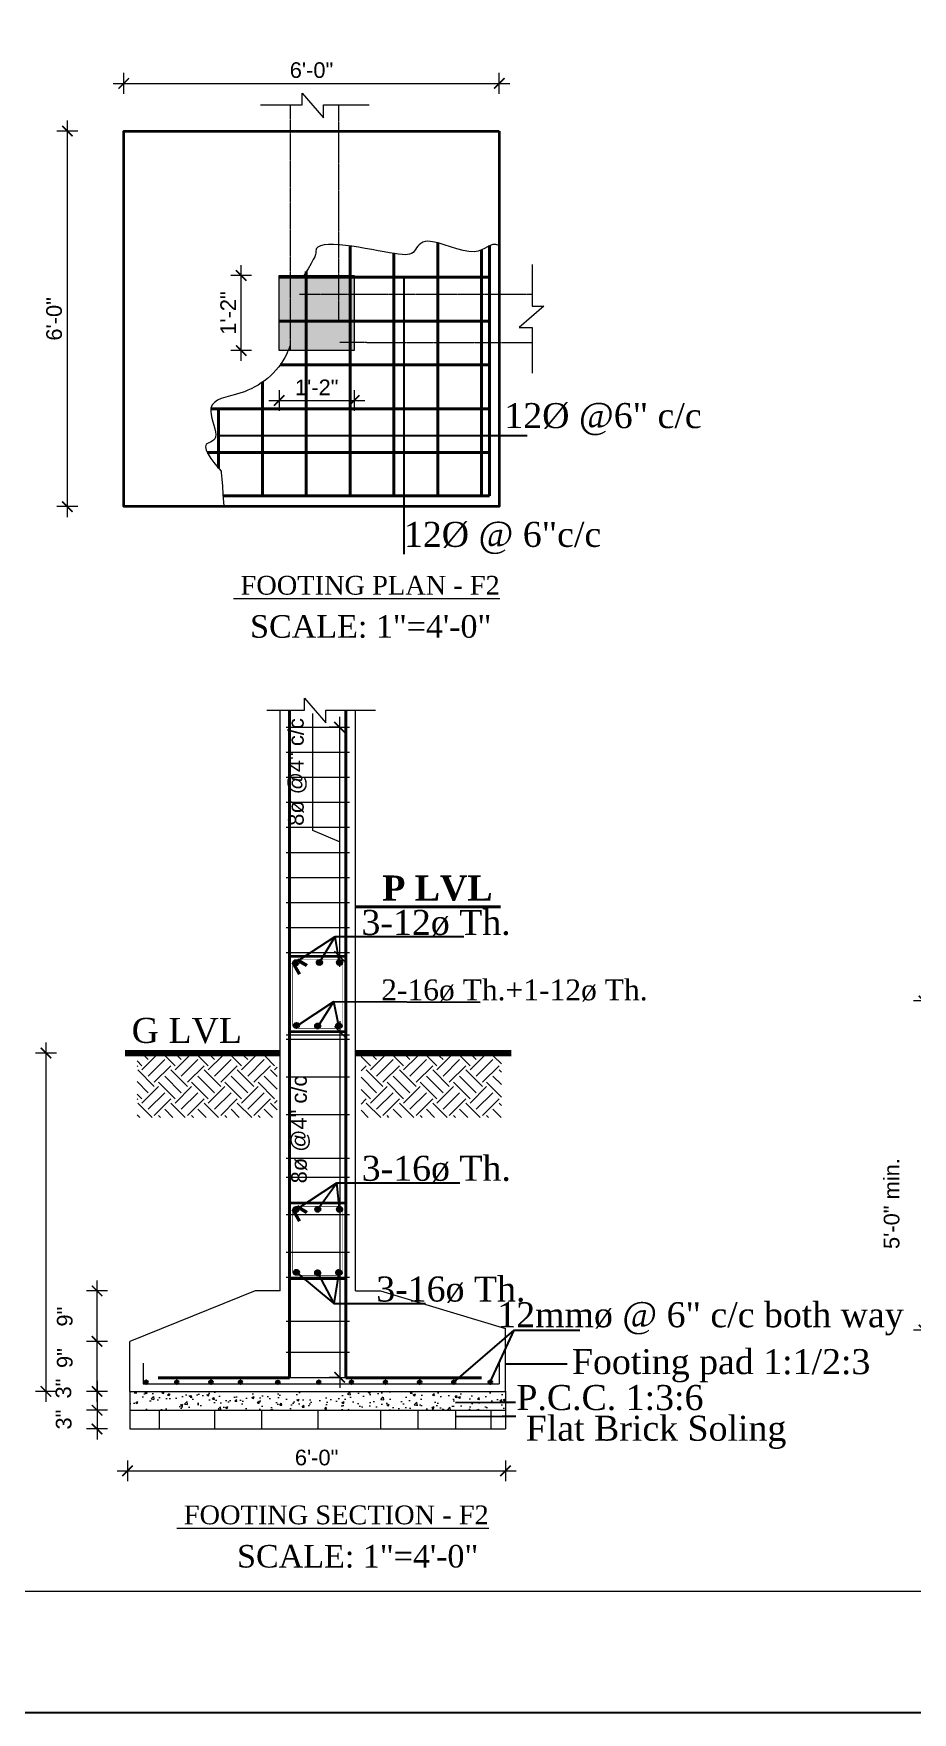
# Model space of a CAD drawing. Header units: inches. Extents: x 149715 to 152893, y -16726 to -14478.
# Drawn here: x 150743 to 151080, y -16726 to -16083 of the extents above; entities that cross this region are included whole.
import ezdxf

# ---------------------------------------------------------------- set-up
doc = ezdxf.new("R2010")
doc.units = ezdxf.units.IN
doc.header["$LTSCALE"] = 0.5
doc.header["$MEASUREMENT"] = 0
doc.header["$PDMODE"] = 66
doc.linetypes.add('HIDDEN', pattern=[0.375, 0.25, -0.125])
for name, color, linetype, lineweight in [('COLUMN', 8, 'Continuous', 50), ('DIM 1-100', 4, 'Continuous', 13), ('DIM_LINE', 165, 'Continuous', 15), ('dotted', 131, 'HIDDEN', 13), ('ELE1', 3, 'Continuous', 9), ('HACTH', 253, 'Continuous', 9), ('hatch', 9, 'Continuous', 5), ('ST-REINFOR', 201, 'Continuous', 40), ('STIRRUPS', 14, 'Continuous', 18), ('TEXT', 220, 'Continuous', 9), ('TRENCH', 1, 'Continuous', 35), ('WALL ELV', 20, 'Continuous', 20), ('WALL SEC', 2, 'Continuous', 35)]:
    doc.layers.add(name, color=color, linetype=linetype, lineweight=lineweight)
doc.styles.add('NIR', font='COPRGTL.TTF')
doc.styles.add('ordinary', font='ARIALN.TTF')
doc.styles.get("Standard").update_dxf_attribs({"font": 'arial.ttf'})
doc.styles.add('TIMES 48', font='times.ttf', dxfattribs={"height": 4})
doc.dimstyles.new('1 by 96', dxfattribs={"dimtxt": 6, "dimasz": 4, "dimexe": 4, "dimexo": 4, "dimgap": 2, "dimtad": 1, "dimdec": 0, "dimzin": 0, "dimdsep": 46, "dimlunit": 4, "dimtxsty": 'Standard', "dimblk": 'ARCHTICK', "dimcen": 0, "dimdle": 4, "dimadec": 0, "dimazin": 0, "dimtfac": 1, "dimtdec": 0, "dimtix": 1, "dimtofl": 0, "dimtmove": 1, "dimatfit": 3, "dimldrblk": 'ARCHTICK', "dimfxl": 4, "dimfxlon": 1, "dimtolj": 1, "dimtzin": 0, "dimlwd": -1, "dimlwe": -1, "dimarcsym": 0})
doc.dimstyles.new('Copy of Standard', dxfattribs={"dimtxt": 9, "dimasz": 1, "dimexe": 1, "dimexo": 12, "dimgap": 1, "dimtad": 3, "dimdec": 0, "dimzin": 0, "dimdsep": 46, "dimlunit": 4, "dimtxsty": 'NIR', "dimcen": 0.09, "dimclrt": 2, "dimadec": 0, "dimazin": 0, "dimtfac": 1, "dimtdec": 0, "dimtofl": 0, "dimtmove": 2, "dimatfit": 0, "dimfxl": 1, "dimtolj": 1, "dimtzin": 0, "dimarcsym": 0})

# ---------------------------------------------------------------- blocks, each defined once
blk = doc.blocks.new('_ArchTick')
at = {"color": 0, "linetype": 'ByBlock', "const_width": 0.15}
blk.add_lwpolyline([(-0.5, -0.5), (0.5, 0.5)], dxfattribs=at)
blk = doc.blocks.new('*D1292')
at = {"layer": 'Defpoints', "color": 0, "transparency": 16777216}
for p in [(150780.44, -16603.2), (150767.82, -16610.4), (150780.44, -16610.4)]:
    blk.add_point(p, dxfattribs=at)
at = {"layer": 'DIM 1-100', "color": 0, "transparency": 16777216}
for p, q in [((150767.82, -16599.2), (150767.82, -16614.4)), ((150771.82, -16603.2), (150763.82, -16603.2)), ((150771.82, -16610.4), (150763.82, -16610.4))]:
    blk.add_line(p, q, dxfattribs=at)
at = {"layer": 'DIM 1-100', "color": 0, "transparency": 16777216, "xscale": 4, "yscale": 4, "zscale": 4}
for p, rotation in [((150767.82, -16603.2), 90), ((150767.82, -16610.4), 270)]:
    blk.add_blockref('_ArchTick', p, dxfattribs=dict(at, rotation=rotation))
at = {"layer": 'DIM 1-100', "color": 0, "transparency": 16777216, "insert": (150754.95, -16602.09), "char_height": 6, "attachment_point": 5, "rotation": 90}
blk.add_mtext('\\A1;3"', dxfattribs=at)
blk = doc.blocks.new('*D1293')
at = {"layer": 'Defpoints', "color": 0, "transparency": 16777216}
for p in [(150778.49, -16473.48), (150748.24, -16603.2), (150780.44, -16603.2)]:
    blk.add_point(p, dxfattribs=at)
at = {"layer": 'DIM 1-100', "color": 0, "transparency": 16777216}
for p, q in [((150748.24, -16469.48), (150748.24, -16607.2)), ((150752.24, -16473.48), (150744.24, -16473.48)), ((150752.24, -16603.2), (150744.24, -16603.2))]:
    blk.add_line(p, q, dxfattribs=at)
at = {"layer": 'DIM 1-100', "color": 0, "transparency": 16777216, "xscale": 4, "yscale": 4, "zscale": 4}
for p, rotation in [((150748.24, -16473.48), 90), ((150748.24, -16603.2), 270)]:
    blk.add_blockref('_ArchTick', p, dxfattribs=dict(at, rotation=rotation))
at = {"layer": 'DIM 1-100', "color": 0, "transparency": 16777216, "insert": (150735.65, -16553.34), "char_height": 6, "attachment_point": 5, "rotation": 90}
blk.add_mtext('\\A1;5\'-0" min.', dxfattribs=at)
blk = doc.blocks.new('*D1314')
at = {"layer": 'Defpoints', "color": 0, "transparency": 16777216}
for p in [(150767.82, -16584), (150780.44, -16584), (150780.44, -16603.2)]:
    blk.add_point(p, dxfattribs=at)
at = {"layer": 'DIM 1-100', "color": 0, "transparency": 16777216}
for p, q in [((150771.82, -16584), (150763.82, -16584)), ((150767.82, -16607.2), (150767.82, -16580)), ((150771.82, -16603.2), (150763.82, -16603.2))]:
    blk.add_line(p, q, dxfattribs=at)
at = {"layer": 'DIM 1-100', "color": 0, "transparency": 16777216, "xscale": 4, "yscale": 4, "zscale": 4}
for p, rotation in [((150767.82, -16584), 90), ((150767.82, -16603.2), 270)]:
    blk.add_blockref('_ArchTick', p, dxfattribs=dict(at, rotation=rotation))
at = {"layer": 'DIM 1-100', "color": 0, "transparency": 16777216, "insert": (150755.48, -16590.41), "char_height": 6, "attachment_point": 5, "rotation": 90}
blk.add_mtext('\\A1;9"', dxfattribs=at)
blk = doc.blocks.new('*D1294')
at = {"layer": 'Defpoints', "color": 0, "transparency": 16777216}
for p in [(150756.44, -16120.02), (150778.04, -16120.02), (150778.04, -16263.99)]:
    blk.add_point(p, dxfattribs=at)
at = {"layer": 'DIM 1-100', "color": 0, "transparency": 16777216}
for p, q in [((150756.44, -16267.99), (150756.44, -16116.02)), ((150760.44, -16120.02), (150752.44, -16120.02)), ((150760.44, -16263.99), (150752.44, -16263.99))]:
    blk.add_line(p, q, dxfattribs=at)
at = {"layer": 'DIM 1-100', "color": 0, "transparency": 16777216, "xscale": 4, "yscale": 4, "zscale": 4}
for p, rotation in [((150756.44, -16120.02), 90), ((150756.44, -16263.99), 270)]:
    blk.add_blockref('_ArchTick', p, dxfattribs=dict(at, rotation=rotation))
at = {"layer": 'DIM 1-100', "color": 0, "transparency": 16777216, "insert": (150751.38, -16192.01), "char_height": 6, "attachment_point": 5, "rotation": 90}
blk.add_mtext('\\A1;6\'-0"', dxfattribs=at)
blk = doc.blocks.new('*D1295')
at = {"layer": 'Defpoints', "color": 0, "transparency": 16777216}
for p in [(150922.04, -16101.74), (150778.04, -16120.02), (150922.04, -16120.02)]:
    blk.add_point(p, dxfattribs=at)
at = {"layer": 'DIM 1-100', "color": 0, "transparency": 16777216}
for p, q in [((150774.04, -16101.74), (150926.04, -16101.74)), ((150778.04, -16105.74), (150778.04, -16097.74)), ((150922.04, -16105.74), (150922.04, -16097.74))]:
    blk.add_line(p, q, dxfattribs=at)
at = {"layer": 'DIM 1-100', "color": 0, "transparency": 16777216, "xscale": 4, "yscale": 4, "zscale": 4, "rotation": 180}
blk.add_blockref('_ArchTick', (150778.04, -16101.74), dxfattribs=at)
at = {"layer": 'DIM 1-100', "color": 0, "transparency": 16777216, "xscale": 4, "yscale": 4, "zscale": 4}
blk.add_blockref('_ArchTick', (150922.04, -16101.74), dxfattribs=at)
at = {"layer": 'DIM 1-100', "color": 0, "transparency": 16777216, "insert": (150850.04, -16096.68), "char_height": 6, "attachment_point": 5}
blk.add_mtext('\\A1;6\'-0"', dxfattribs=at)
blk = doc.blocks.new('*D1296')
at = {"layer": 'Defpoints', "color": 0, "transparency": 16777216}
for p in [(150780.44, -16610.4), (150767.82, -16617.6), (150780.44, -16617.6)]:
    blk.add_point(p, dxfattribs=at)
at = {"layer": 'DIM 1-100', "color": 0, "transparency": 16777216}
for p, q in [((150771.82, -16610.4), (150763.82, -16610.4)), ((150767.82, -16606.4), (150767.82, -16621.6)), ((150771.82, -16617.6), (150763.82, -16617.6))]:
    blk.add_line(p, q, dxfattribs=at)
at = {"layer": 'DIM 1-100', "color": 0, "transparency": 16777216, "xscale": 4, "yscale": 4, "zscale": 4}
for p, rotation in [((150767.82, -16610.4), 90), ((150767.82, -16617.6), 270)]:
    blk.add_blockref('_ArchTick', p, dxfattribs=dict(at, rotation=rotation))
at = {"layer": 'DIM 1-100', "color": 0, "transparency": 16777216, "insert": (150755.06, -16614), "char_height": 6, "attachment_point": 5, "rotation": 90}
blk.add_mtext('\\A1;3"', dxfattribs=at)
blk = doc.blocks.new('*D1297')
at = {"layer": 'Defpoints', "color": 0, "transparency": 16777216}
for p in [(150860.84, -16465.22), (150860.84, -16597.81), (150862.47, -16597.81)]:
    blk.add_point(p, dxfattribs=at)
at = {"layer": 'DIM 1-100', "color": 0, "transparency": 16777216}
for p, q in [((150860.84, -16461.22), (150860.84, -16601.81)), ((150860.84, -16465.22), (150856.84, -16465.22)), ((150860.84, -16597.81), (150856.84, -16597.81))]:
    blk.add_line(p, q, dxfattribs=at)
at = {"layer": 'DIM 1-100', "color": 0, "transparency": 16777216, "xscale": 4, "yscale": 4, "zscale": 4}
for p, rotation in [((150860.84, -16465.22), 90), ((150860.84, -16597.81), 270)]:
    blk.add_blockref('_ArchTick', p, dxfattribs=dict(at, rotation=rotation))
at = {"layer": 'DIM 1-100', "color": 0, "transparency": 16777216, "insert": (150845.83, -16502.79), "char_height": 6, "attachment_point": 5, "rotation": 90}
blk.add_mtext('\\A1;8ø @4" c/c', dxfattribs=at)
blk = doc.blocks.new('*D1298')
at = {"layer": 'Defpoints', "color": 0, "transparency": 16777216}
for p in [(150864.6, -16348.54), (150860.8, -16436.42), (150861.38, -16436.42)]:
    blk.add_point(p, dxfattribs=at)
at = {"layer": 'DIM 1-100', "color": 0, "transparency": 16777216}
for p, q in [((150850.58, -16388.17), (150850.58, -16343.29)), ((150860.8, -16344.54), (150860.8, -16440.42)), ((150860.8, -16348.54), (150856.8, -16348.54)), ((150860.8, -16392.48), (150850.58, -16388.17)), ((150860.8, -16436.42), (150856.8, -16436.42))]:
    blk.add_line(p, q, dxfattribs=at)
at = {"layer": 'DIM 1-100', "color": 0, "transparency": 16777216, "xscale": 4, "yscale": 4, "zscale": 4}
for p, rotation in [((150860.8, -16348.54), 90), ((150860.8, -16436.42), 270)]:
    blk.add_blockref('_ArchTick', p, dxfattribs=dict(at, rotation=rotation))
at = {"layer": 'DIM 1-100', "color": 0, "transparency": 16777216, "insert": (150844.64, -16365.73), "char_height": 6, "attachment_point": 5, "rotation": 90}
blk.add_mtext('\\A1;8ø @4" c/c', dxfattribs=at)
blk = doc.blocks.new('*D1299')
at = {"layer": 'Defpoints', "color": 0, "transparency": 16777216}
for p in [(150779.53, -16617.6), (150924.44, -16617.6), (150924.44, -16633.65)]:
    blk.add_point(p, dxfattribs=at)
at = {"layer": 'DIM 1-100', "color": 0, "transparency": 16777216}
for p, q in [((150779.53, -16629.65), (150779.53, -16637.65)), ((150924.44, -16629.65), (150924.44, -16637.65)), ((150775.53, -16633.65), (150928.44, -16633.65))]:
    blk.add_line(p, q, dxfattribs=at)
at = {"layer": 'DIM 1-100', "color": 0, "transparency": 16777216, "xscale": 4, "yscale": 4, "zscale": 4, "rotation": 180}
blk.add_blockref('_ArchTick', (150779.53, -16633.65), dxfattribs=at)
at = {"layer": 'DIM 1-100', "color": 0, "transparency": 16777216, "xscale": 4, "yscale": 4, "zscale": 4}
blk.add_blockref('_ArchTick', (150924.44, -16633.65), dxfattribs=at)
at = {"layer": 'DIM 1-100', "color": 0, "transparency": 16777216, "insert": (150851.99, -16628.58), "char_height": 6, "attachment_point": 5}
blk.add_mtext('\\A1;6\'-0"', dxfattribs=at)
blk = doc.blocks.new('*D1300')
at = {"layer": 'Defpoints', "color": 0, "transparency": 16777216}
for p in [(150823.09, -16175.38), (150837.64, -16175.38), (150837.64, -16204.16)]:
    blk.add_point(p, dxfattribs=at)
at = {"layer": 'DIM 1-100', "color": 0, "transparency": 16777216}
for p, q in [((150823.09, -16208.16), (150823.09, -16171.38)), ((150827.09, -16175.38), (150819.09, -16175.38)), ((150827.09, -16204.16), (150819.09, -16204.16))]:
    blk.add_line(p, q, dxfattribs=at)
at = {"layer": 'DIM 1-100', "color": 0, "transparency": 16777216, "xscale": 4, "yscale": 4, "zscale": 4}
for p, rotation in [((150823.09, -16175.38), 90), ((150823.09, -16204.16), 270)]:
    blk.add_blockref('_ArchTick', p, dxfattribs=dict(at, rotation=rotation))
at = {"layer": 'DIM 1-100', "color": 0, "transparency": 16777216, "insert": (150818.08, -16189.77), "char_height": 6, "attachment_point": 5, "rotation": 90}
blk.add_mtext('\\A1;1\'-2"', dxfattribs=at)
blk = doc.blocks.new('*D1301')
at = {"layer": 'Defpoints', "color": 0, "transparency": 16777216}
for p in [(150837.64, -16204.16), (150866.45, -16204.16), (150866.45, -16223.28)]:
    blk.add_point(p, dxfattribs=at)
at = {"layer": 'DIM 1-100', "color": 0, "transparency": 16777216}
for p, q in [((150837.64, -16219.28), (150837.64, -16227.28)), ((150866.45, -16219.28), (150866.45, -16227.28)), ((150833.64, -16223.28), (150870.45, -16223.28))]:
    blk.add_line(p, q, dxfattribs=at)
at = {"layer": 'DIM 1-100', "color": 0, "transparency": 16777216, "xscale": 4, "yscale": 4, "zscale": 4, "rotation": 180}
blk.add_blockref('_ArchTick', (150837.64, -16223.28), dxfattribs=at)
at = {"layer": 'DIM 1-100', "color": 0, "transparency": 16777216, "xscale": 4, "yscale": 4, "zscale": 4}
blk.add_blockref('_ArchTick', (150866.45, -16223.28), dxfattribs=at)
at = {"layer": 'DIM 1-100', "color": 0, "transparency": 16777216, "insert": (150852.04, -16218.27), "char_height": 6, "attachment_point": 5}
blk.add_mtext('\\A1;1\'-2"', dxfattribs=at)
blk = doc.blocks.new('*D1303')
at = {"layer": 'Defpoints', "color": 0, "transparency": 16777216}
for p in [(151114.26, -16453.52), (151084.85, -16579.67), (151116.16, -16579.67)]:
    blk.add_point(p, dxfattribs=at)
at = {"layer": 'DIM 1-100', "color": 0, "transparency": 16777216}
for p, q in [((151084.85, -16449.52), (151084.85, -16583.67)), ((151088.85, -16453.52), (151080.85, -16453.52)), ((151088.85, -16579.67), (151080.85, -16579.67))]:
    blk.add_line(p, q, dxfattribs=at)
at = {"layer": 'DIM 1-100', "color": 0, "transparency": 16777216, "xscale": 4, "yscale": 4, "zscale": 4}
for p, rotation in [((151084.85, -16453.52), 90), ((151084.85, -16579.67), 270)]:
    blk.add_blockref('_ArchTick', p, dxfattribs=dict(at, rotation=rotation))
at = {"layer": 'DIM 1-100', "color": 0, "transparency": 16777216, "insert": (151072.46, -16531.18), "char_height": 6, "attachment_point": 5, "rotation": 90}
blk.add_mtext('\\A1;5\'-0" min.', dxfattribs=at)
blk = doc.blocks.new('*D1322')
at = {"layer": 'Defpoints', "color": 0, "transparency": 16777216}
for p in [(150767.82, -16564.68), (150828.44, -16564.68), (150780.44, -16584)]:
    blk.add_point(p, dxfattribs=at)
at = {"layer": 'DIM 1-100', "color": 0, "transparency": 16777216}
for p, q in [((150771.82, -16564.68), (150763.82, -16564.68)), ((150767.82, -16588), (150767.82, -16560.68)), ((150771.82, -16584), (150763.82, -16584))]:
    blk.add_line(p, q, dxfattribs=at)
at = {"layer": 'DIM 1-100', "color": 0, "transparency": 16777216, "xscale": 4, "yscale": 4, "zscale": 4}
for p, rotation in [((150767.82, -16564.68), 90), ((150767.82, -16584), 270)]:
    blk.add_blockref('_ArchTick', p, dxfattribs=dict(at, rotation=rotation))
at = {"layer": 'DIM 1-100', "color": 0, "transparency": 16777216, "insert": (150755.48, -16574.53), "char_height": 6, "attachment_point": 5, "rotation": 90}
blk.add_mtext('\\A1;9"', dxfattribs=at)

msp = doc.modelspace()

# ---------------------------------------------------------------- hatches: boundary and pattern name
at = {"layer": 'COLUMN'}
msp.add_hatch(color=256, dxfattribs=at).paths.add_polyline_path([(150837.65, -16175.37), (150837.65, -16204.17), (150866.45, -16204.17), (150866.45, -16175.37)])
at = {"layer": 'HACTH'}
h = msp.add_hatch(dxfattribs=at)
h.set_pattern_fill('AR-CONC', color=256, scale=1.2, style=0)
h.set_pattern_definition([(50, (126923.057, -51770.428), (8.6071222, -0.7530256), [0.9, -9.9]), (355, (126923.057, -51770.428), (-1.665016, 9.0263056), [0.72, -7.92]), (100.4514, (126923.7745, -51770.491), (6.9421126, 8.2732745), [0.7648823, -8.4137053]), (46.1842, (126923.057, -51768.028), (12.8068926, -1.9862282), [1.35, -14.85]), (96.6356, (126924.124, -51768.193), (11.2159525, 11.6894145), [1.1473235, -12.620556]), (351.1842, (126923.057, -51768.028), (11.2159433, 11.6894232), [1.08, -11.88]), (21, (126924.257, -51768.628), (7.1628846, -4.8314267), [0.9, -9.9]), (326, (126924.257, -51768.628), (2.919784, 8.7018005), [0.72, -7.92]), (71.4514, (126924.854, -51769.0305), (10.0826715, 3.870366), [0.7648823, -8.4137053]), (37.5, (126923.0572, -51770.4278), (0.14591826, 3.99472625), [0, -7.824, 0, -8.04, 0, -7.95]), (7.5, (126923.0572, -51770.428), (3.15683445, 4.73294054), [0, -4.584, 0, -7.644, 0, -3.03]), (327.5, (126920.3812, -51770.428), (6.40586923, -0.27065846), [0, -3, 0, -9.36, 0, -12.42]), (317.5, (126919.181, -51770.428), (6.998234, 1.2012598), [0, -3.9, 0, -6.216, 0, -8.82])])
h.paths.add_polyline_path([(150780.44, -16610.4), (150924.44, -16610.4), (150924.44, -16603.2), (150780.44, -16603.2)])
at = {"layer": 'hatch'}
h = msp.add_hatch(dxfattribs=at)
h.set_pattern_fill('EARTH', color=256, scale=36, angle=45, style=0)
h.set_pattern_definition([(45, (63234.387, -56386.736), (1e-15, 12.7279221), [9, -9]), (45, (63232.001, -56384.349), (1e-15, 12.7279221), [9, -9]), (45, (63229.614, -56381.963), (1e-15, 12.7279221), [9, -9]), (135, (63229.614, -56380.372), (-12.7279221, 1e-15), [9, -9]), (135, (63232.001, -56377.985), (-12.7279221, 1e-15), [9, -9]), (135, (63234.387, -56375.599), (-12.7279221, 1e-15), [9, -9])])
h.paths.add_polyline_path([(150836.93, -16474.64), (150783.16, -16474.64), (150783.16, -16498.17), (150836.93, -16498.17)])
h = msp.add_hatch(dxfattribs=at)
h.set_pattern_fill('EARTH', color=256, scale=36, angle=45, style=0)
h.set_pattern_definition([(45, (63232.915, -56386.736), (1e-15, 12.7279221), [9, -9]), (45, (63230.528, -56384.349), (1e-15, 12.7279221), [9, -9]), (45, (63228.142, -56381.963), (1e-15, 12.7279221), [9, -9]), (135, (63228.142, -56380.372), (-12.7279221, 1e-15), [9, -9]), (135, (63230.528, -56377.985), (-12.7279221, 1e-15), [9, -9]), (135, (63232.915, -56375.599), (-12.7279221, 1e-15), [9, -9])])
h.paths.add_polyline_path([(150922.82, -16474.64), (150869.05, -16474.64), (150869.05, -16498.17), (150922.82, -16498.17)])
at = {"layer": 'WALL SEC'}
for points in [[(150843.15, -16438.88, 1), (150844.88, -16438.88, 1)], [(150844.92, -16438.88, -1), (150843.19, -16438.88, -1)], [(150844.92, -16438.88, -1), (150843.19, -16438.88, -1)], [(150852.18, -16438.75, 1), (150853.91, -16438.75, 1)], [(150853.95, -16438.75, -1), (150852.22, -16438.75, -1)], [(150853.95, -16438.75, -1), (150852.22, -16438.75, -1)], [(150859.92, -16438.74, 1), (150861.65, -16438.74, 1)], [(150861.68, -16438.74, -1), (150859.96, -16438.74, -1)], [(150861.68, -16438.74, -1), (150859.96, -16438.74, -1)], [(150843.42, -16462.89, 1), (150845.15, -16462.89, 1)], [(150851.5, -16463.11, -1), (150853.23, -16463.11, -1)], [(150853.27, -16463.11, 1), (150851.54, -16463.11, 1)], [(150853.27, -16463.11, 1), (150851.54, -16463.11, 1)], [(150859.58, -16462.96, 1), (150861.3, -16462.96, 1)], [(150861.34, -16462.96, -1), (150859.61, -16462.96, -1)], [(150861.34, -16462.96, -1), (150859.61, -16462.96, -1)], [(150843.15, -16533.54, 1), (150844.88, -16533.54, 1)], [(150844.92, -16533.54, -1), (150843.19, -16533.54, -1)], [(150844.92, -16533.54, -1), (150843.19, -16533.54, -1)], [(150851.58, -16533.42, 1), (150853.31, -16533.42, 1)], [(150859.92, -16533.41, 1), (150861.65, -16533.41, 1)], [(150861.68, -16533.41, -1), (150859.96, -16533.41, -1)], [(150861.68, -16533.41, -1), (150859.96, -16533.41, -1)], [(150843.42, -16557.56, 1), (150845.15, -16557.56, 1)], [(150851.5, -16557.77, -1), (150853.23, -16557.77, -1)], [(150853.27, -16557.77, 1), (150851.54, -16557.77, 1)], [(150853.27, -16557.77, 1), (150851.54, -16557.77, 1)], [(150859.58, -16557.63, 1), (150861.3, -16557.63, 1)], [(150861.34, -16557.63, -1), (150859.61, -16557.63, -1)], [(150861.34, -16557.63, -1), (150859.61, -16557.63, -1)], [(150786.03, -16599.67, 0.407959), (150786.62, -16600.27), (150786.64, -16600.27, 0.407959), (150787.23, -16599.67, 1)], [(150797.82, -16599.67, 0.407959), (150798.41, -16600.27), (150798.43, -16600.27, 0.407959), (150799.02, -16599.67, 1)], [(150810.89, -16599.67, 0.407959), (150811.48, -16600.27), (150811.5, -16600.27, 0.407959), (150812.09, -16599.67, 1)], [(150822.21, -16599.67, 0.407959), (150822.8, -16600.27), (150822.82, -16600.27, 0.407959), (150823.41, -16599.67, 1)], [(150836.55, -16599.68, 0.407959), (150837.13, -16600.28), (150837.16, -16600.28, 0.407959), (150837.75, -16599.68, 1)], [(150852.24, -16599.67, 0.407959), (150852.83, -16600.27), (150852.86, -16600.27, 0.407959), (150853.44, -16599.67, 1)], [(150864.78, -16599.67, 0.407959), (150865.37, -16600.27), (150865.39, -16600.27, 0.407959), (150865.98, -16599.67, 1)], [(150877.82, -16599.67, 0.407959), (150878.41, -16600.27), (150878.43, -16600.27, 0.407959), (150879.02, -16599.67, 1)], [(150890.89, -16599.67, 0.407959), (150891.48, -16600.27), (150891.5, -16600.27, 0.407959), (150892.09, -16599.67, 1)], [(150903.98, -16599.67, 0.407959), (150904.57, -16600.27), (150904.6, -16600.27, 0.407959), (150905.18, -16599.67, 1)], [(150917.99, -16599.67, 0.407959), (150918.57, -16600.27), (150918.6, -16600.27, 0.407959), (150919.19, -16599.67, 1)]]:
    msp.add_hatch(color=256, dxfattribs=at).paths.add_polyline_path(points)

# ---------------------------------------------------------------- linework, layer by layer
at = {"layer": 'COLUMN'}
for p, q in [((150844.58, -16437.69), (150848.22, -16439.96)), ((150842.84, -16438.82), (150845.42, -16443.24)), ((150842.84, -16533.48), (150845.42, -16537.9)), ((150844.58, -16532.36), (150848.22, -16534.63))]:
    msp.add_line(p, q, dxfattribs=at)
at = {"layer": 'COLUMN', "const_width": 0.24}
for points in [[(150860.84, -16437.62), (150844.04, -16437.62, 0.414214), (150842.84, -16438.82), (150842.84, -16462.82, 0.414214), (150844.04, -16464.02), (150860.84, -16464.02, 0.414214), (150862.04, -16462.82), (150862.04, -16438.82, 0.414214)], [(150860.84, -16532.28), (150844.04, -16532.28, 0.414214), (150842.84, -16533.48), (150842.84, -16557.48, 0.414214), (150844.04, -16558.68), (150860.84, -16558.68, 0.414214), (150862.04, -16557.48), (150862.04, -16533.48, 0.414214)]]:
    msp.add_lwpolyline(points, format="xyb", close=True, dxfattribs=at)
at = {"layer": 'Defpoints'}
msp.add_lwpolyline([(152892.75, -14478.3), (149715.15, -14478.3), (149715.15, -16726.27), (152892.75, -16726.27)], close=True, dxfattribs=at)
at = {"layer": 'DIM_LINE'}
msp.add_lwpolyline([(150837.64, -16204.16), (150837.64, -16175.38), (150866.45, -16175.38), (150866.45, -16204.16), (150837.64, -16204.16)], dxfattribs=at)
at = {"layer": 'DIM_LINE', "const_width": 2.4}
for points in [[(150778.49, -16473.48), (150838.04, -16473.48)], [(150866.84, -16473.48), (150926.63, -16473.48)]]:
    msp.add_lwpolyline(points, dxfattribs=at)
at = {"layer": 'DIM_LINE'}
for points, knots in [([(150922.04, -16163.94), (150918.32, -16162.11), (150915.22, -16170.42), (150892.57, -16159.03), (150889.63, -16167.48), (150882.67, -16167.98), (150848.58, -16159.77), (150852.08, -16167.74), (150847.07, -16175.38)], [37.108323, 37.108323, 37.108323, 37.108323, 43.242576, 49.95234, 54.997892, 60.978869, 73.418852, 74.956326, 74.956326, 74.956326, 74.956326]), ([(150841.78, -16202.42), (150841.42, -16203.45), (150837.86, -16212.27), (150825.37, -16221.66), (150807.95, -16222.8), (150815.91, -16239.48), (150804.6, -16238.65), (150815.45, -16250.4), (150815.45, -16250.4), (150816.41, -16263.7)], [32.721337, 32.721337, 32.721337, 32.721337, 33.919159, 43.242576, 49.95234, 54.997892, 60.978869, 73.418852, 75.377123, 75.377123, 75.377123, 75.377123])]:
    msp.add_open_spline(points, degree=3, knots=knots, dxfattribs=at)
at = {"layer": 'dotted'}
for p, q in [((150841.92, -16204.16), (150841.92, -16109.98)), ((150860.43, -16109.98), (150860.43, -16192.56)), ((150845.42, -16182.48), (150934.58, -16182.59)), ((150860.84, -16200.99), (150934.58, -16201.1))]:
    msp.add_line(p, q, dxfattribs=at)
at = {"layer": 'ELE1'}
msp.add_lwpolyline([(149761.47, -14524.62), (152846.43, -14524.62), (152846.43, -16679.95), (149761.47, -16679.95)], close=True, dxfattribs=at)
msp.add_lwpolyline([(149761.47, -14524.62), (152846.43, -14524.62), (152846.43, -16679.95), (149761.47, -16679.95)], close=True, dxfattribs=at)
at = {"layer": 'HACTH'}
for p, q in [((150791.59, -16610.4), (150791.59, -16617.6)), ((150812.84, -16610.4), (150812.84, -16617.6)), ((150812.84, -16610.4), (150812.84, -16617.6)), ((150830.84, -16610.4), (150830.84, -16617.6)), ((150852.44, -16610.4), (150852.44, -16617.6)), ((150876.44, -16610.4), (150876.44, -16617.6)), ((150890.84, -16610.4), (150890.84, -16617.6)), ((150905.24, -16610.4), (150905.24, -16617.6)), ((150918.82, -16610.4), (150918.82, -16617.6))]:
    msp.add_line(p, q, dxfattribs=at)
at = {"layer": 'hatch', "linetype": 'Continuous'}
for points in [[(150830.51, -16109.98), (150846.42, -16109.98), (150846.42, -16105.44), (150854.64, -16114.9), (150854.65, -16109.98), (150872.13, -16109.98)], [(150934.58, -16171.17), (150934.58, -16187.08), (150939.12, -16187.08), (150929.66, -16195.31), (150934.58, -16195.31), (150934.58, -16212.8)], [(150832.91, -16342), (150847.3, -16342), (150847.3, -16337.46), (150855.53, -16346.92), (150855.53, -16342), (150874.53, -16342)]]:
    msp.add_lwpolyline(points, dxfattribs=at)
at = {"layer": 'ST-REINFOR'}
for p, q in [((150864.81, -16259.77), (150864.82, -16164.28)), ((150881.61, -16259.77), (150881.62, -16166.96)), ((150898.41, -16259.77), (150898.42, -16162.86)), ((150915.21, -16259.78), (150915.22, -16165.53)), ((150918.31, -16259.88), (150918.32, -16163.94)), ((150848.01, -16259.77), (150848.02, -16173.9)), ((150837.64, -16176.06), (150918.32, -16176.06)), ((150837.64, -16192.86), (150918.32, -16192.86)), ((150838.03, -16209.66), (150918.32, -16209.66)), ((150831.21, -16259.77), (150831.22, -16216.29)), ((150811.43, -16226.46), (150918.32, -16226.46)), ((150814.41, -16249.26), (150814.41, -16226.46)), ((150810.03, -16243.26), (150918.32, -16243.26)), ((150816.03, -16259.88), (150918.31, -16259.88)), ((150841.64, -16598.05), (150841.64, -16342)), ((150863.24, -16598.05), (150863.24, -16342)), ((150866.84, -16417.4), (150922.49, -16417.4)), ((150841.64, -16598.05), (150791.24, -16598.05)), ((150863.24, -16598.05), (150915.17, -16598.05))]:
    msp.add_line(p, q, dxfattribs=at)
at = {"layer": 'STIRRUPS'}
for p, q in [((150840.29, -16348.54), (150864.6, -16348.54)), ((150840.29, -16358.14), (150864.6, -16358.14)), ((150840.29, -16367.74), (150864.6, -16367.74)), ((150840.29, -16377.34), (150864.6, -16377.34)), ((150840.29, -16377.34), (150864.6, -16377.34)), ((150840.29, -16386.94), (150864.6, -16386.94)), ((150840.29, -16396.54), (150864.6, -16396.54)), ((150840.29, -16406.14), (150864.6, -16406.14)), ((150840.29, -16415.74), (150864.6, -16415.74)), ((150840.29, -16425.34), (150864.6, -16425.34)), ((150840.29, -16434.94), (150864.66, -16434.94)), ((150840.29, -16466.55), (150864.6, -16466.55)), ((150840.29, -16468.21), (150864.6, -16468.21)), ((150840.29, -16482.61), (150864.6, -16482.61)), ((150840.29, -16497.01), (150864.6, -16497.01)), ((150840.29, -16513.81), (150864.6, -16513.81)), ((150840.29, -16521.01), (150864.6, -16521.01)), ((150840.29, -16521.01), (150864.6, -16521.01)), ((150840.29, -16535.41), (150864.6, -16535.41)), ((150840.29, -16549.81), (150864.6, -16549.81)), ((150840.29, -16559.41), (150864.6, -16559.41)), ((150840.29, -16559.41), (150864.6, -16559.41)), ((150840.29, -16559.41), (150864.6, -16559.41)), ((150840.29, -16576.21), (150864.6, -16576.21)), ((150840.29, -16588.21), (150864.6, -16588.21)), ((150840.29, -16597.81), (150864.6, -16597.81))]:
    msp.add_line(p, q, dxfattribs=at)
at = {"layer": 'TRENCH'}
msp.add_lwpolyline([(150922.04, -16120.02), (150922.04, -16263.99), (150778.04, -16263.99), (150778.04, -16120.02), (150922.04, -16120.02)], dxfattribs=at)
for points in [[(150863.24, -16436.42), (150841.64, -16436.42), (150841.64, -16465.22), (150863.24, -16465.22)], [(150863.24, -16531.08), (150841.64, -16531.08), (150841.64, -16559.88), (150863.24, -16559.88)]]:
    msp.add_lwpolyline(points, close=True, dxfattribs=at)
at = {"layer": 'WALL ELV'}
for p, q in [((150838.04, -16564.68), (150838.04, -16342)), ((150866.84, -16564.68), (150866.84, -16342)), ((150828.44, -16564.68), (150780.44, -16584)), ((150838.04, -16564.68), (150828.44, -16564.68)), ((150866.84, -16564.68), (150876.44, -16564.68)), ((150876.44, -16564.68), (150924.44, -16579.08)), ((150924.44, -16603.08), (150924.44, -16579.08)), ((150780.44, -16603.2), (150780.44, -16584)), ((150785.44, -16592.42), (150785.44, -16600.27)), ((150922.04, -16592.42), (150922.04, -16600.27)), ((150780.44, -16603.2), (150780.44, -16610.4)), ((150780.44, -16603.2), (150924.44, -16603.2)), ((150785.44, -16600.27), (150922.04, -16600.27)), ((150924.44, -16603.08), (150924.44, -16617.6)), ((150780.44, -16610.4), (150780.44, -16617.6)), ((150780.44, -16610.4), (150924.44, -16610.4)), ((150780.44, -16617.6), (150924.44, -16617.6))]:
    msp.add_line(p, q, dxfattribs=at)
at = {"layer": 'WALL SEC'}
for centre, radius in [((150844.02, -16438.88), 0.864), ((150844.05, -16438.88), 0.864), ((150844.05, -16438.88), 0.864), ((150853.05, -16438.75), 0.864), ((150853.08, -16438.75), 0.864), ((150853.08, -16438.75), 0.864), ((150860.78, -16438.74), 0.864), ((150860.82, -16438.74), 0.864), ((150860.82, -16438.74), 0.864), ((150844.29, -16462.89), 0.864), ((150852.37, -16463.11), 0.864), ((150852.4, -16463.11), 0.864), ((150852.4, -16463.11), 0.864), ((150860.44, -16462.96), 0.864), ((150860.48, -16462.96), 0.864), ((150860.48, -16462.96), 0.864), ((150844.02, -16533.54), 0.864), ((150844.05, -16533.54), 0.864), ((150844.05, -16533.54), 0.864), ((150852.44, -16533.42), 0.864), ((150860.78, -16533.41), 0.864), ((150860.82, -16533.41), 0.864), ((150860.82, -16533.41), 0.864), ((150844.29, -16557.56), 0.864), ((150852.37, -16557.77), 0.864), ((150852.4, -16557.77), 0.864), ((150852.4, -16557.77), 0.864), ((150860.44, -16557.63), 0.864), ((150860.48, -16557.63), 0.864), ((150860.48, -16557.63), 0.864), ((150786.63, -16599.67), 0.6), ((150798.42, -16599.67), 0.6), ((150811.49, -16599.67), 0.6), ((150822.81, -16599.67), 0.6), ((150837.15, -16599.68), 0.6), ((150852.84, -16599.67), 0.6), ((150865.38, -16599.67), 0.6), ((150878.42, -16599.67), 0.6), ((150891.49, -16599.67), 0.6), ((150904.58, -16599.67), 0.6), ((150918.59, -16599.67), 0.6)]:
    msp.add_circle(centre, radius, dxfattribs=at)

# ---------------------------------------------------------------- texts
at = {"char_height": 9.6, "attachment_point": 5, "style": 'ordinary'}
for s, insert, width in [('{\\fTimes New Roman|b1|i0|c0|p18;P LVL}', (150898.31, -16410.32), 346.7512), ('{\\fTimes New Roman|b0|i0|c0|p18;G LVL}', (150802.23, -16464.91), 109.3321)]:
    msp.add_mtext(s, dxfattribs=dict(at, insert=insert, width=width))
at = {"layer": 'TEXT', "style": 'TIMES 48'}
for s, p in [('%%U FOOTING PLAN - F2', (150820.11, -16297.74)), ('%%U FOOTING SECTION - F2', (150798.35, -16654.14))]:
    msp.add_text(s, height=7.2, dxfattribs=at).set_placement(p)
at = {"layer": 'TEXT', "attachment_point": 7, "style": 'TIMES 48'}
for s, insert, char_height in [('12Ø @6" c/c', (150923.97, -16236.67), 9.6), ('12Ø @ 6"c/c ', (150885.47, -16282.21), 9.6), ('3-12ø Th.', (150869.2, -16428.8), 9.6), ('2-16ø Th.+1-12ø Th.', (150876.76, -16453.76), 8), ('3-16ø Th.', (150869.29, -16523.06), 9.6), ('3-16ø Th.', (150874.86, -16569.35), 9.6), ('12mmø @ 6" c/c both way', (150921.27, -16581.76), 9.6), ('Footing pad 1:1/2:3', (150949.9, -16599.74), 9.6), ('P.C.C. 1:3:6', (150928.58, -16610.54), 9.6), ('Flat Brick Soling', (150932.18, -16625.28), 9.6)]:
    msp.add_mtext(s, dxfattribs=dict(at, insert=insert, char_height=char_height))
at = {"layer": 'TEXT', "char_height": 8.64, "width": 259.7181, "attachment_point": 5, "style": 'TIMES 48'}
for insert in [(150872.75, -16310.01), (150867.75, -16666.49)]:
    msp.add_mtext('SCALE: 1"=4\'-0"', dxfattribs=dict(at, insert=insert))

# ---------------------------------------------------------------- dimensions: what is measured, and where the dimension line sits
at = {"layer": 'DIM 1-100'}
for base, p1, p2, angle, text, picture, middle in [((150922.04, -16101.74), (150778.04, -16120.02), (150922.04, -16120.02), 180, '6\'-0"', '*D1295', (150850.04, -16096.68)), ((150756.44, -16120.02), (150778.04, -16263.99), (150778.04, -16120.02), 90, '6\'-0"', '*D1294', (150751.38, -16192.01)), ((150823.09, -16175.38), (150837.64, -16204.16), (150837.64, -16175.38), 90, '1\'-2"', '*D1300', (150818.08, -16189.77))]:
    dim = msp.add_linear_dim(base=base, p1=p1, p2=p2, angle=angle, text=text, dimstyle='1 by 96', dxfattribs=at)
    dim.commit()
    dim.dimension.update_dxf_attribs({"geometry": picture, "text_midpoint": middle})
for base, p1, p2, text, picture, middle in [((150866.45, -16223.28), (150837.64, -16204.16), (150866.45, -16204.16), '1\'-2"', '*D1301', (150852.04, -16218.27)), ((150924.44, -16633.65), (150779.53, -16617.6), (150924.44, -16617.6), '6\'-0"', '*D1299', (150851.99, -16628.58))]:
    dim = msp.add_linear_dim(base=base, p1=p1, p2=p2, text=text, dimstyle='1 by 96', dxfattribs=at)
    dim.commit()
    dim.dimension.update_dxf_attribs({"geometry": picture, "text_midpoint": middle})
for base, p1, p2, angle, text, picture, middle in [((150860.8, -16436.42), (150864.6, -16348.54), (150861.38, -16436.42), 270, '8ø @4" c/c', '*D1298', (150850.58, -16386.17)), ((151084.85, -16579.67), (151114.26, -16453.52), (151116.16, -16579.67), 90, '5\'-0" min.', '*D1303', (151077.52, -16531.18)), ((150860.84, -16597.81), (150860.84, -16465.22), (150862.47, -16597.81), 270, '8ø @4" c/c', '*D1297', (150851.77, -16502.79)), ((150748.24, -16603.2), (150778.49, -16473.48), (150780.44, -16603.2), 90, '5\'-0" min.', '*D1293', (150740.71, -16553.34)), ((150767.82, -16564.68), (150780.44, -16584), (150828.44, -16564.68), 90, '9"', '*D1322', (150760.54, -16574.53)), ((150767.82, -16584), (150780.44, -16603.2), (150780.44, -16584), 90, '9"', '*D1314', (150760.54, -16590.41)), ((150767.82, -16610.4), (150780.44, -16603.2), (150780.44, -16610.4), 90, '3"', '*D1292', (150760.02, -16602.09)), ((150767.82, -16617.6), (150780.44, -16610.4), (150780.44, -16617.6), 90, '3"', '*D1296', (150760.13, -16614))]:
    dim = msp.add_linear_dim(base=base, p1=p1, p2=p2, angle=angle, text=text, dimstyle='1 by 96', dxfattribs=at)
    dim.commit()
    dim.dimension.update_dxf_attribs({"geometry": picture, "text_midpoint": middle, "dimtype": 160})

# ---------------------------------------------------------------- leaders
at = {"layer": 'hatch', "linetype": 'Continuous'}
for points in [[(150885.48, -16176.06), (150885.48, -16196.44)], [(150885.48, -16192.86), (150885.48, -16210.13)], [(150885.48, -16209.66), (150885.48, -16231.21)], [(150885.48, -16226.48), (150885.47, -16259.41)], [(150814.41, -16236.67), (150932.73, -16236.67)], [(150831.21, -16236.67), (150932.73, -16236.67)], [(150848.01, -16236.67), (150932.73, -16236.67)], [(150864.81, -16236.67), (150932.73, -16236.67)], [(150881.61, -16236.67), (150932.73, -16236.67)], [(150898.41, -16236.67), (150932.73, -16236.67)], [(150915.21, -16236.67), (150932.73, -16236.67)], [(150885.47, -16243.26), (150885.47, -16282.21)], [(150844.05, -16438.61), (150859.16, -16428.8), (150904.18, -16428.8)], [(150853.08, -16438.75), (150859.16, -16428.8), (150908.48, -16428.8)], [(150860.82, -16438.98), (150859.16, -16428.8), (150904.18, -16428.8)], [(150844.29, -16463.22), (150858.62, -16453.69), (150914.68, -16453.94)], [(150852.4, -16463.43), (150858.62, -16453.69), (150914.68, -16453.94)], [(150860.48, -16463.15), (150858.62, -16453.69), (150914.68, -16453.94)], [(150844.05, -16533.54), (150859.8, -16523.21), (150904.18, -16523.21)], [(150852.73, -16532.95), (150859.8, -16523.21), (150900.79, -16523.14)], [(150860.82, -16533.18), (150859.8, -16523.21), (150906.84, -16523.21)], [(150844.29, -16557.56), (150858.62, -16569.48), (150893.7, -16569.45)], [(150852.39, -16557.55), (150858.62, -16569.48), (150893.7, -16569.45)], [(150860.48, -16557.63), (150858.62, -16569.48), (150893.7, -16569.45)], [(150904.58, -16599.67), (150927.74, -16579.71), (150952.93, -16579.66)], [(150918.59, -16599.67), (150927.74, -16579.71), (150952.93, -16579.66)], [(150924.45, -16592.63), (150942.18, -16592.63), (150948.09, -16592.63)], [(150905.27, -16607.45), (150923.04, -16607.27), (150928.18, -16607.26)], [(150905.24, -16612.8), (150923.19, -16612.75), (150928.31, -16612.75)]]:
    msp.add_leader(points, dimstyle='Copy of Standard', override={"dimasz": 2, "dimtad": 0}, dxfattribs=at)

doc.saveas('drawing.dxf')
